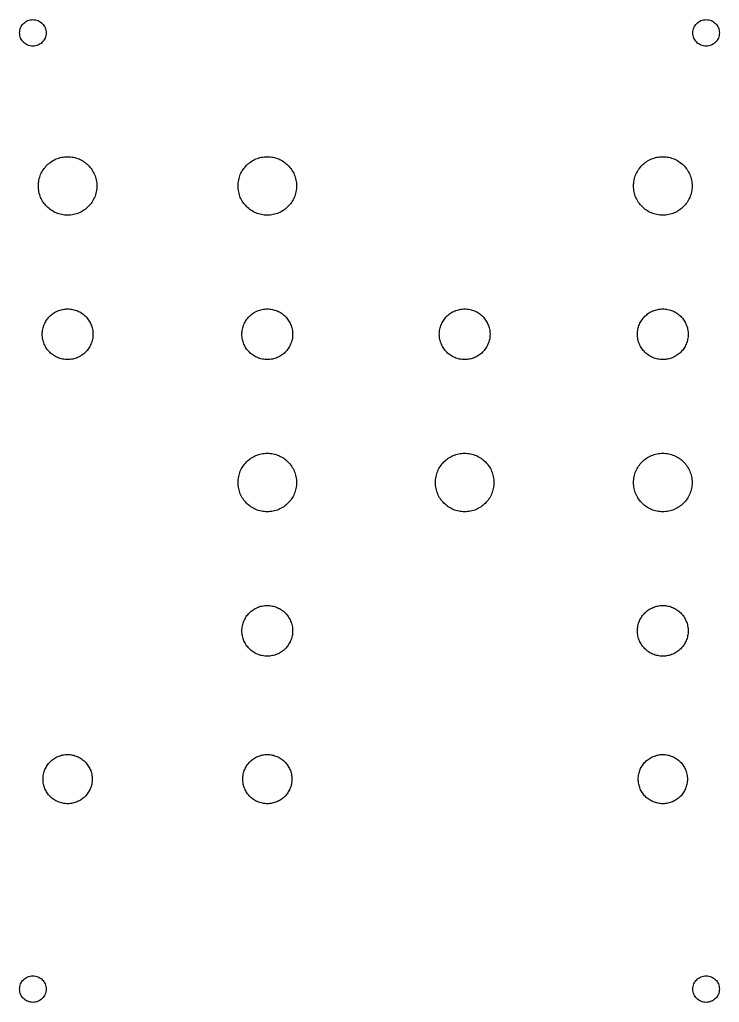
# Model space of a CAD drawing. Header units: millimetres. Extents: x 6 to 95, y 1 to 127.
import ezdxf

# ---------------------------------------------------------------- set-up
doc = ezdxf.new("R2010")
doc.units = ezdxf.units.MM
doc.header["$MEASUREMENT"] = 0
doc.layers.add('holes', color=7, linetype='Continuous', lineweight=0)

# ---------------------------------------------------------------- blocks, each defined once
blk = doc.blocks.new('Block_0')
at = {"layer": 'holes', "color": 7, "lineweight": 25}
for points in [[(9.2, 125.51), (9.2, 125.63), (9.19, 125.74), (9.17, 125.85), (9.14, 125.96), (9.11, 126.07), (9.07, 126.17), (9.02, 126.27), (8.97, 126.37), (8.91, 126.46), (8.85, 126.55), (8.78, 126.63), (8.7, 126.71), (8.63, 126.79), (8.54, 126.86), (8.45, 126.92), (8.36, 126.98), (8.26, 127.03), (8.16, 127.08), (8.06, 127.12), (7.95, 127.15), (7.84, 127.17), (7.73, 127.2), (7.62, 127.21), (7.5, 127.21), (7.38, 127.21), (7.27, 127.2), (7.16, 127.17), (7.05, 127.15), (6.94, 127.12), (6.84, 127.08), (6.74, 127.03), (6.64, 126.98), (6.55, 126.92), (6.46, 126.86), (6.37, 126.79), (6.3, 126.71), (6.22, 126.63), (6.15, 126.55), (6.09, 126.46), (6.03, 126.37), (5.98, 126.27), (5.93, 126.17), (5.89, 126.07), (5.86, 125.96), (5.83, 125.85), (5.81, 125.74), (5.8, 125.63), (5.8, 125.51), (5.8, 125.39), (5.81, 125.28), (5.83, 125.17), (5.86, 125.06), (5.89, 124.95), (5.93, 124.85), (5.98, 124.75), (6.03, 124.65), (6.09, 124.56), (6.15, 124.47), (6.22, 124.38), (6.3, 124.31), (6.37, 124.23), (6.46, 124.16), (6.55, 124.1), (6.64, 124.04), (6.74, 123.99), (6.84, 123.94), (6.94, 123.9), (7.05, 123.87), (7.16, 123.84), (7.27, 123.82), (7.38, 123.81), (7.5, 123.81), (7.62, 123.81), (7.73, 123.82), (7.84, 123.84), (7.95, 123.87), (8.06, 123.9), (8.16, 123.94), (8.26, 123.99), (8.36, 124.04), (8.45, 124.1), (8.54, 124.16), (8.63, 124.23), (8.7, 124.31), (8.78, 124.38), (8.85, 124.47), (8.91, 124.56), (8.97, 124.65), (9.02, 124.75), (9.07, 124.85), (9.11, 124.95), (9.14, 125.06), (9.17, 125.17), (9.19, 125.28), (9.2, 125.39), (9.2, 125.51), (9.2, 125.51), (9.2, 125.51), (9.2, 125.51), (9.2, 125.51), (9.2, 125.51), (9.2, 125.51), (9.2, 125.51), (9.2, 125.51), (9.2, 125.51), (9.2, 125.51), (9.2, 125.51), (9.2, 125.51), (9.2, 125.51), (9.2, 125.51), (9.2, 125.51), (9.2, 125.51), (9.2, 125.51), (9.2, 125.51), (9.2, 125.51), (9.2, 125.51), (9.2, 125.51), (9.2, 125.51), (9.2, 125.51), (9.2, 125.51)], [(95.5, 125.51), (95.5, 125.63), (95.49, 125.74), (95.47, 125.85), (95.44, 125.96), (95.41, 126.07), (95.37, 126.17), (95.32, 126.27), (95.27, 126.37), (95.21, 126.46), (95.15, 126.55), (95.08, 126.63), (95, 126.71), (94.93, 126.79), (94.84, 126.86), (94.75, 126.92), (94.66, 126.98), (94.56, 127.03), (94.46, 127.08), (94.36, 127.12), (94.25, 127.15), (94.14, 127.17), (94.03, 127.2), (93.92, 127.21), (93.8, 127.21), (93.68, 127.21), (93.57, 127.2), (93.46, 127.17), (93.35, 127.15), (93.24, 127.12), (93.14, 127.08), (93.04, 127.03), (92.94, 126.98), (92.85, 126.92), (92.76, 126.86), (92.67, 126.79), (92.6, 126.71), (92.52, 126.63), (92.45, 126.55), (92.39, 126.46), (92.33, 126.37), (92.28, 126.27), (92.23, 126.17), (92.19, 126.07), (92.16, 125.96), (92.13, 125.85), (92.11, 125.74), (92.1, 125.63), (92.1, 125.51), (92.1, 125.39), (92.11, 125.28), (92.13, 125.17), (92.16, 125.06), (92.19, 124.95), (92.23, 124.85), (92.28, 124.75), (92.33, 124.65), (92.39, 124.56), (92.45, 124.47), (92.52, 124.38), (92.6, 124.31), (92.67, 124.23), (92.76, 124.16), (92.85, 124.1), (92.94, 124.04), (93.04, 123.99), (93.14, 123.94), (93.24, 123.9), (93.35, 123.87), (93.46, 123.84), (93.57, 123.82), (93.68, 123.81), (93.8, 123.81), (93.92, 123.81), (94.03, 123.82), (94.14, 123.84), (94.25, 123.87), (94.36, 123.9), (94.46, 123.94), (94.56, 123.99), (94.66, 124.04), (94.75, 124.1), (94.84, 124.16), (94.93, 124.23), (95, 124.31), (95.08, 124.38), (95.15, 124.47), (95.21, 124.56), (95.27, 124.65), (95.32, 124.75), (95.37, 124.85), (95.41, 124.95), (95.44, 125.06), (95.47, 125.17), (95.49, 125.28), (95.5, 125.39), (95.5, 125.51), (95.5, 125.51), (95.5, 125.51), (95.5, 125.51), (95.5, 125.51), (95.5, 125.51), (95.5, 125.51), (95.5, 125.51), (95.5, 125.51), (95.5, 125.51), (95.5, 125.51), (95.5, 125.51), (95.5, 125.51), (95.5, 125.51), (95.5, 125.51), (95.5, 125.51), (95.5, 125.51), (95.5, 125.51), (95.5, 125.51), (95.5, 125.51), (95.5, 125.51), (95.5, 125.51), (95.5, 125.51), (95.5, 125.51), (95.5, 125.51)], [(15.7, 105.9), (15.7, 106.16), (15.67, 106.41), (15.62, 106.66), (15.57, 106.9), (15.5, 107.14), (15.41, 107.36), (15.31, 107.58), (15.19, 107.8), (15.06, 108), (14.92, 108.2), (14.77, 108.38), (14.6, 108.55), (14.43, 108.72), (14.25, 108.87), (14.05, 109.01), (13.85, 109.14), (13.63, 109.26), (13.41, 109.36), (13.19, 109.45), (12.95, 109.52), (12.71, 109.57), (12.46, 109.62), (12.21, 109.65), (11.95, 109.65), (11.69, 109.65), (11.44, 109.62), (11.19, 109.57), (10.95, 109.52), (10.71, 109.45), (10.49, 109.36), (10.27, 109.26), (10.05, 109.14), (9.85, 109.01), (9.65, 108.87), (9.47, 108.72), (9.3, 108.55), (9.13, 108.38), (8.98, 108.2), (8.84, 108), (8.71, 107.8), (8.59, 107.58), (8.49, 107.36), (8.4, 107.14), (8.33, 106.9), (8.28, 106.66), (8.23, 106.41), (8.2, 106.16), (8.2, 105.9), (8.2, 105.64), (8.23, 105.39), (8.28, 105.14), (8.33, 104.9), (8.4, 104.66), (8.49, 104.44), (8.59, 104.22), (8.71, 104), (8.84, 103.8), (8.98, 103.6), (9.13, 103.42), (9.3, 103.25), (9.47, 103.08), (9.65, 102.93), (9.85, 102.79), (10.05, 102.66), (10.27, 102.54), (10.49, 102.44), (10.71, 102.35), (10.95, 102.28), (11.19, 102.23), (11.44, 102.18), (11.69, 102.15), (11.95, 102.15), (12.21, 102.15), (12.46, 102.18), (12.71, 102.23), (12.95, 102.28), (13.19, 102.35), (13.41, 102.44), (13.63, 102.54), (13.85, 102.66), (14.05, 102.79), (14.25, 102.93), (14.43, 103.08), (14.6, 103.25), (14.77, 103.42), (14.92, 103.6), (15.06, 103.8), (15.19, 104), (15.31, 104.22), (15.41, 104.44), (15.5, 104.66), (15.57, 104.9), (15.62, 105.14), (15.67, 105.39), (15.7, 105.64), (15.7, 105.9), (15.7, 105.9), (15.7, 105.9), (15.7, 105.9), (15.7, 105.9), (15.7, 105.9), (15.7, 105.9), (15.7, 105.9), (15.7, 105.9), (15.7, 105.9), (15.7, 105.9), (15.7, 105.9), (15.7, 105.9), (15.7, 105.9), (15.7, 105.9), (15.7, 105.9), (15.7, 105.9), (15.7, 105.9), (15.7, 105.9), (15.7, 105.9), (15.7, 105.9), (15.7, 105.9), (15.7, 105.9), (15.7, 105.9), (15.7, 105.9)], [(41.3, 105.9), (41.3, 106.16), (41.27, 106.41), (41.22, 106.66), (41.17, 106.9), (41.1, 107.14), (41.01, 107.36), (40.91, 107.58), (40.79, 107.8), (40.66, 108), (40.52, 108.2), (40.37, 108.38), (40.2, 108.55), (40.03, 108.72), (39.85, 108.87), (39.65, 109.01), (39.45, 109.14), (39.23, 109.26), (39.01, 109.36), (38.79, 109.45), (38.55, 109.52), (38.31, 109.57), (38.06, 109.62), (37.81, 109.65), (37.55, 109.65), (37.29, 109.65), (37.04, 109.62), (36.79, 109.57), (36.55, 109.52), (36.31, 109.45), (36.09, 109.36), (35.87, 109.26), (35.65, 109.14), (35.45, 109.01), (35.25, 108.87), (35.07, 108.72), (34.9, 108.55), (34.73, 108.38), (34.58, 108.2), (34.44, 108), (34.31, 107.8), (34.19, 107.58), (34.09, 107.36), (34, 107.14), (33.93, 106.9), (33.88, 106.66), (33.83, 106.41), (33.8, 106.16), (33.8, 105.9), (33.8, 105.64), (33.83, 105.39), (33.88, 105.14), (33.93, 104.9), (34, 104.66), (34.09, 104.44), (34.19, 104.22), (34.31, 104), (34.44, 103.8), (34.58, 103.6), (34.73, 103.42), (34.9, 103.25), (35.07, 103.08), (35.25, 102.93), (35.45, 102.79), (35.65, 102.66), (35.87, 102.54), (36.09, 102.44), (36.31, 102.35), (36.55, 102.28), (36.79, 102.23), (37.04, 102.18), (37.29, 102.15), (37.55, 102.15), (37.81, 102.15), (38.06, 102.18), (38.31, 102.23), (38.55, 102.28), (38.79, 102.35), (39.01, 102.44), (39.23, 102.54), (39.45, 102.66), (39.65, 102.79), (39.85, 102.93), (40.03, 103.08), (40.2, 103.25), (40.37, 103.42), (40.52, 103.6), (40.66, 103.8), (40.79, 104), (40.91, 104.22), (41.01, 104.44), (41.1, 104.66), (41.17, 104.9), (41.22, 105.14), (41.27, 105.39), (41.3, 105.64), (41.3, 105.9), (41.3, 105.9), (41.3, 105.9), (41.3, 105.9), (41.3, 105.9), (41.3, 105.9), (41.3, 105.9), (41.3, 105.9), (41.3, 105.9), (41.3, 105.9), (41.3, 105.9), (41.3, 105.9), (41.3, 105.9), (41.3, 105.9), (41.3, 105.9), (41.3, 105.9), (41.3, 105.9), (41.3, 105.9), (41.3, 105.9), (41.3, 105.9), (41.3, 105.9), (41.3, 105.9), (41.3, 105.9), (41.3, 105.9), (41.3, 105.9)], [(92, 105.9), (92, 106.16), (91.97, 106.41), (91.92, 106.66), (91.87, 106.9), (91.8, 107.14), (91.71, 107.36), (91.61, 107.58), (91.49, 107.8), (91.36, 108), (91.22, 108.2), (91.07, 108.38), (90.9, 108.55), (90.73, 108.72), (90.55, 108.87), (90.35, 109.01), (90.15, 109.14), (89.93, 109.26), (89.71, 109.36), (89.49, 109.45), (89.25, 109.52), (89.01, 109.57), (88.76, 109.62), (88.51, 109.65), (88.25, 109.65), (87.99, 109.65), (87.74, 109.62), (87.49, 109.57), (87.25, 109.52), (87.01, 109.45), (86.79, 109.36), (86.57, 109.26), (86.35, 109.14), (86.15, 109.01), (85.95, 108.87), (85.77, 108.72), (85.6, 108.55), (85.43, 108.38), (85.28, 108.2), (85.14, 108), (85.01, 107.8), (84.89, 107.58), (84.79, 107.36), (84.7, 107.14), (84.63, 106.9), (84.58, 106.66), (84.53, 106.41), (84.5, 106.16), (84.5, 105.9), (84.5, 105.64), (84.53, 105.39), (84.58, 105.14), (84.63, 104.9), (84.7, 104.66), (84.79, 104.44), (84.89, 104.22), (85.01, 104), (85.14, 103.8), (85.28, 103.6), (85.43, 103.42), (85.6, 103.25), (85.77, 103.08), (85.95, 102.93), (86.15, 102.79), (86.35, 102.66), (86.57, 102.54), (86.79, 102.44), (87.01, 102.35), (87.25, 102.28), (87.49, 102.23), (87.74, 102.18), (87.99, 102.15), (88.25, 102.15), (88.51, 102.15), (88.76, 102.18), (89.01, 102.23), (89.25, 102.28), (89.49, 102.35), (89.71, 102.44), (89.93, 102.54), (90.15, 102.66), (90.35, 102.79), (90.55, 102.93), (90.73, 103.08), (90.9, 103.25), (91.07, 103.42), (91.22, 103.6), (91.36, 103.8), (91.49, 104), (91.61, 104.22), (91.71, 104.44), (91.8, 104.66), (91.87, 104.9), (91.92, 105.14), (91.97, 105.39), (92, 105.64), (92, 105.9), (92, 105.9), (92, 105.9), (92, 105.9), (92, 105.9), (92, 105.9), (92, 105.9), (92, 105.9), (92, 105.9), (92, 105.9), (92, 105.9), (92, 105.9), (92, 105.9), (92, 105.9), (92, 105.9), (92, 105.9), (92, 105.9), (92, 105.9), (92, 105.9), (92, 105.9), (92, 105.9), (92, 105.9), (92, 105.9), (92, 105.9), (92, 105.9)], [(15.2, 86.9), (15.2, 87.12), (15.18, 87.34), (15.13, 87.55), (15.09, 87.77), (15.03, 87.97), (14.94, 88.16), (14.86, 88.36), (14.76, 88.54), (14.64, 88.72), (14.53, 88.89), (14.4, 89.05), (14.25, 89.2), (14.1, 89.34), (13.94, 89.48), (13.77, 89.59), (13.59, 89.71), (13.41, 89.81), (13.22, 89.89), (13.02, 89.98), (12.82, 90.04), (12.6, 90.08), (12.39, 90.13), (12.17, 90.15), (11.95, 90.15), (11.73, 90.15), (11.51, 90.13), (11.3, 90.08), (11.08, 90.04), (10.88, 89.98), (10.68, 89.89), (10.49, 89.81), (10.31, 89.71), (10.13, 89.59), (9.96, 89.48), (9.8, 89.34), (9.65, 89.2), (9.5, 89.05), (9.37, 88.89), (9.25, 88.72), (9.14, 88.54), (9.04, 88.36), (8.96, 88.16), (8.87, 87.97), (8.81, 87.77), (8.77, 87.55), (8.72, 87.34), (8.7, 87.12), (8.7, 86.9), (8.7, 86.68), (8.72, 86.46), (8.77, 86.24), (8.81, 86.03), (8.87, 85.83), (8.96, 85.63), (9.04, 85.44), (9.14, 85.26), (9.25, 85.08), (9.37, 84.91), (9.5, 84.75), (9.65, 84.6), (9.8, 84.45), (9.96, 84.32), (10.13, 84.2), (10.31, 84.09), (10.49, 83.99), (10.68, 83.91), (10.88, 83.82), (11.08, 83.76), (11.3, 83.72), (11.51, 83.67), (11.73, 83.65), (11.95, 83.65), (12.17, 83.65), (12.39, 83.67), (12.6, 83.72), (12.82, 83.76), (13.02, 83.82), (13.22, 83.91), (13.41, 83.99), (13.59, 84.09), (13.77, 84.2), (13.94, 84.32), (14.1, 84.45), (14.25, 84.6), (14.4, 84.75), (14.53, 84.91), (14.64, 85.08), (14.76, 85.26), (14.86, 85.44), (14.94, 85.63), (15.03, 85.83), (15.09, 86.03), (15.13, 86.24), (15.18, 86.46), (15.2, 86.68), (15.2, 86.9), (15.2, 86.9), (15.2, 86.9), (15.2, 86.9), (15.2, 86.9), (15.2, 86.9), (15.2, 86.9), (15.2, 86.9), (15.2, 86.9), (15.2, 86.9), (15.2, 86.9), (15.2, 86.9), (15.2, 86.9), (15.2, 86.9), (15.2, 86.9), (15.2, 86.9), (15.2, 86.9), (15.2, 86.9), (15.2, 86.9), (15.2, 86.9), (15.2, 86.9), (15.2, 86.9), (15.2, 86.9), (15.2, 86.9), (15.2, 86.9)], [(40.8, 86.9), (40.8, 87.12), (40.78, 87.34), (40.73, 87.55), (40.69, 87.77), (40.63, 87.97), (40.54, 88.16), (40.46, 88.36), (40.36, 88.54), (40.24, 88.72), (40.13, 88.89), (40, 89.05), (39.85, 89.2), (39.7, 89.34), (39.54, 89.48), (39.37, 89.59), (39.19, 89.71), (39.01, 89.81), (38.82, 89.89), (38.62, 89.98), (38.42, 90.04), (38.2, 90.08), (37.99, 90.13), (37.77, 90.15), (37.55, 90.15), (37.33, 90.15), (37.11, 90.13), (36.89, 90.08), (36.68, 90.04), (36.48, 89.98), (36.28, 89.89), (36.09, 89.81), (35.91, 89.71), (35.73, 89.59), (35.56, 89.48), (35.4, 89.34), (35.25, 89.2), (35.1, 89.05), (34.97, 88.89), (34.85, 88.72), (34.74, 88.54), (34.64, 88.36), (34.56, 88.16), (34.47, 87.97), (34.41, 87.77), (34.37, 87.55), (34.32, 87.34), (34.3, 87.12), (34.3, 86.9), (34.3, 86.68), (34.32, 86.46), (34.37, 86.24), (34.41, 86.03), (34.47, 85.83), (34.56, 85.63), (34.64, 85.44), (34.74, 85.26), (34.85, 85.08), (34.97, 84.91), (35.1, 84.75), (35.25, 84.6), (35.4, 84.45), (35.56, 84.32), (35.73, 84.2), (35.91, 84.09), (36.09, 83.99), (36.28, 83.91), (36.48, 83.82), (36.68, 83.76), (36.89, 83.72), (37.11, 83.67), (37.33, 83.65), (37.55, 83.65), (37.77, 83.65), (37.99, 83.67), (38.2, 83.72), (38.42, 83.76), (38.62, 83.82), (38.82, 83.91), (39.01, 83.99), (39.19, 84.09), (39.37, 84.2), (39.54, 84.32), (39.7, 84.45), (39.85, 84.6), (40, 84.75), (40.13, 84.91), (40.24, 85.08), (40.36, 85.26), (40.46, 85.44), (40.54, 85.63), (40.63, 85.83), (40.69, 86.03), (40.73, 86.24), (40.78, 86.46), (40.8, 86.68), (40.8, 86.9), (40.8, 86.9), (40.8, 86.9), (40.8, 86.9), (40.8, 86.9), (40.8, 86.9), (40.8, 86.9), (40.8, 86.9), (40.8, 86.9), (40.8, 86.9), (40.8, 86.9), (40.8, 86.9), (40.8, 86.9), (40.8, 86.9), (40.8, 86.9), (40.8, 86.9), (40.8, 86.9), (40.8, 86.9), (40.8, 86.9), (40.8, 86.9), (40.8, 86.9), (40.8, 86.9), (40.8, 86.9), (40.8, 86.9), (40.8, 86.9)], [(66.1, 86.9), (66.1, 87.12), (66.08, 87.34), (66.03, 87.55), (65.99, 87.77), (65.93, 87.97), (65.84, 88.16), (65.76, 88.36), (65.66, 88.54), (65.54, 88.72), (65.43, 88.89), (65.3, 89.05), (65.15, 89.2), (65, 89.34), (64.84, 89.48), (64.67, 89.59), (64.49, 89.71), (64.31, 89.81), (64.12, 89.89), (63.92, 89.98), (63.72, 90.04), (63.51, 90.08), (63.29, 90.13), (63.07, 90.15), (62.85, 90.15), (62.63, 90.15), (62.41, 90.13), (62.2, 90.08), (61.98, 90.04), (61.78, 89.98), (61.59, 89.89), (61.39, 89.81), (61.21, 89.71), (61.03, 89.59), (60.86, 89.48), (60.7, 89.34), (60.55, 89.2), (60.4, 89.05), (60.27, 88.89), (60.16, 88.72), (60.04, 88.54), (59.94, 88.36), (59.86, 88.16), (59.77, 87.97), (59.71, 87.77), (59.67, 87.55), (59.62, 87.34), (59.6, 87.12), (59.6, 86.9), (59.6, 86.68), (59.62, 86.46), (59.67, 86.24), (59.71, 86.03), (59.77, 85.83), (59.86, 85.63), (59.94, 85.44), (60.04, 85.26), (60.16, 85.08), (60.27, 84.91), (60.4, 84.75), (60.55, 84.6), (60.7, 84.45), (60.86, 84.32), (61.03, 84.2), (61.21, 84.09), (61.39, 83.99), (61.59, 83.91), (61.78, 83.82), (61.98, 83.76), (62.2, 83.72), (62.41, 83.67), (62.63, 83.65), (62.85, 83.65), (63.07, 83.65), (63.29, 83.67), (63.51, 83.72), (63.72, 83.76), (63.92, 83.82), (64.12, 83.91), (64.31, 83.99), (64.49, 84.09), (64.67, 84.2), (64.84, 84.32), (65, 84.45), (65.15, 84.6), (65.3, 84.75), (65.43, 84.91), (65.54, 85.08), (65.66, 85.26), (65.76, 85.44), (65.84, 85.63), (65.93, 85.83), (65.99, 86.03), (66.03, 86.24), (66.08, 86.46), (66.1, 86.68), (66.1, 86.9), (66.1, 86.9), (66.1, 86.9), (66.1, 86.9), (66.1, 86.9), (66.1, 86.9), (66.1, 86.9), (66.1, 86.9), (66.1, 86.9), (66.1, 86.9), (66.1, 86.9), (66.1, 86.9), (66.1, 86.9), (66.1, 86.9), (66.1, 86.9), (66.1, 86.9), (66.1, 86.9), (66.1, 86.9), (66.1, 86.9), (66.1, 86.9), (66.1, 86.9), (66.1, 86.9), (66.1, 86.9), (66.1, 86.9), (66.1, 86.9)], [(91.5, 86.9), (91.5, 87.12), (91.48, 87.34), (91.43, 87.55), (91.39, 87.77), (91.33, 87.97), (91.24, 88.16), (91.16, 88.36), (91.06, 88.54), (90.94, 88.72), (90.83, 88.89), (90.7, 89.05), (90.55, 89.2), (90.4, 89.34), (90.24, 89.48), (90.07, 89.59), (89.89, 89.71), (89.71, 89.81), (89.52, 89.89), (89.32, 89.98), (89.12, 90.04), (88.91, 90.08), (88.69, 90.13), (88.47, 90.15), (88.25, 90.15), (88.03, 90.15), (87.81, 90.13), (87.6, 90.08), (87.38, 90.04), (87.18, 89.98), (86.99, 89.89), (86.79, 89.81), (86.61, 89.71), (86.43, 89.59), (86.26, 89.48), (86.1, 89.34), (85.95, 89.2), (85.8, 89.05), (85.67, 88.89), (85.56, 88.72), (85.44, 88.54), (85.34, 88.36), (85.26, 88.16), (85.17, 87.97), (85.11, 87.77), (85.07, 87.55), (85.02, 87.34), (85, 87.12), (85, 86.9), (85, 86.68), (85.02, 86.46), (85.07, 86.24), (85.11, 86.03), (85.17, 85.83), (85.26, 85.63), (85.34, 85.44), (85.44, 85.26), (85.56, 85.08), (85.67, 84.91), (85.8, 84.75), (85.95, 84.6), (86.1, 84.45), (86.26, 84.32), (86.43, 84.2), (86.61, 84.09), (86.79, 83.99), (86.99, 83.91), (87.18, 83.82), (87.38, 83.76), (87.6, 83.72), (87.81, 83.67), (88.03, 83.65), (88.25, 83.65), (88.47, 83.65), (88.69, 83.67), (88.91, 83.72), (89.12, 83.76), (89.32, 83.82), (89.52, 83.91), (89.71, 83.99), (89.89, 84.09), (90.07, 84.2), (90.24, 84.32), (90.4, 84.45), (90.55, 84.6), (90.7, 84.75), (90.83, 84.91), (90.94, 85.08), (91.06, 85.26), (91.16, 85.44), (91.24, 85.63), (91.33, 85.83), (91.39, 86.03), (91.43, 86.24), (91.48, 86.46), (91.5, 86.68), (91.5, 86.9), (91.5, 86.9), (91.5, 86.9), (91.5, 86.9), (91.5, 86.9), (91.5, 86.9), (91.5, 86.9), (91.5, 86.9), (91.5, 86.9), (91.5, 86.9), (91.5, 86.9), (91.5, 86.9), (91.5, 86.9), (91.5, 86.9), (91.5, 86.9), (91.5, 86.9), (91.5, 86.9), (91.5, 86.9), (91.5, 86.9), (91.5, 86.9), (91.5, 86.9), (91.5, 86.9), (91.5, 86.9), (91.5, 86.9), (91.5, 86.9)], [(41.3, 67.9), (41.3, 68.16), (41.27, 68.41), (41.22, 68.66), (41.17, 68.9), (41.1, 69.14), (41.01, 69.36), (40.91, 69.58), (40.79, 69.8), (40.66, 70), (40.52, 70.2), (40.37, 70.38), (40.2, 70.55), (40.03, 70.72), (39.85, 70.87), (39.65, 71.01), (39.45, 71.14), (39.23, 71.26), (39.01, 71.36), (38.79, 71.45), (38.55, 71.52), (38.31, 71.57), (38.06, 71.62), (37.81, 71.65), (37.55, 71.65), (37.29, 71.65), (37.04, 71.62), (36.79, 71.57), (36.55, 71.52), (36.31, 71.45), (36.09, 71.36), (35.87, 71.26), (35.65, 71.14), (35.45, 71.01), (35.25, 70.87), (35.07, 70.72), (34.9, 70.55), (34.73, 70.38), (34.58, 70.2), (34.44, 70), (34.31, 69.8), (34.19, 69.58), (34.09, 69.36), (34, 69.14), (33.93, 68.9), (33.88, 68.66), (33.83, 68.41), (33.8, 68.16), (33.8, 67.9), (33.8, 67.64), (33.83, 67.39), (33.88, 67.14), (33.93, 66.9), (34, 66.66), (34.09, 66.44), (34.19, 66.22), (34.31, 66), (34.44, 65.8), (34.58, 65.6), (34.73, 65.42), (34.9, 65.25), (35.07, 65.08), (35.25, 64.93), (35.45, 64.79), (35.65, 64.66), (35.87, 64.54), (36.09, 64.44), (36.31, 64.35), (36.55, 64.28), (36.79, 64.23), (37.04, 64.18), (37.29, 64.15), (37.55, 64.15), (37.81, 64.15), (38.06, 64.18), (38.31, 64.23), (38.55, 64.28), (38.79, 64.35), (39.01, 64.44), (39.23, 64.54), (39.45, 64.66), (39.65, 64.79), (39.85, 64.93), (40.03, 65.08), (40.2, 65.25), (40.37, 65.42), (40.52, 65.6), (40.66, 65.8), (40.79, 66), (40.91, 66.22), (41.01, 66.44), (41.1, 66.66), (41.17, 66.9), (41.22, 67.14), (41.27, 67.39), (41.3, 67.64), (41.3, 67.9), (41.3, 67.9), (41.3, 67.9), (41.3, 67.9), (41.3, 67.9), (41.3, 67.9), (41.3, 67.9), (41.3, 67.9), (41.3, 67.9), (41.3, 67.9), (41.3, 67.9), (41.3, 67.9), (41.3, 67.9), (41.3, 67.9), (41.3, 67.9), (41.3, 67.9), (41.3, 67.9), (41.3, 67.9), (41.3, 67.9), (41.3, 67.9), (41.3, 67.9), (41.3, 67.9), (41.3, 67.9), (41.3, 67.9), (41.3, 67.9)], [(66.6, 67.9), (66.6, 68.16), (66.57, 68.41), (66.52, 68.66), (66.47, 68.9), (66.4, 69.14), (66.31, 69.36), (66.21, 69.58), (66.09, 69.8), (65.96, 70), (65.82, 70.2), (65.67, 70.38), (65.5, 70.55), (65.33, 70.72), (65.15, 70.87), (64.95, 71.01), (64.75, 71.14), (64.53, 71.26), (64.31, 71.36), (64.09, 71.45), (63.85, 71.52), (63.61, 71.57), (63.36, 71.62), (63.11, 71.65), (62.85, 71.65), (62.59, 71.65), (62.34, 71.62), (62.09, 71.57), (61.85, 71.52), (61.61, 71.45), (61.39, 71.36), (61.17, 71.26), (60.95, 71.14), (60.75, 71.01), (60.55, 70.87), (60.37, 70.72), (60.2, 70.55), (60.03, 70.38), (59.88, 70.2), (59.74, 70), (59.61, 69.8), (59.49, 69.58), (59.39, 69.36), (59.3, 69.14), (59.23, 68.9), (59.18, 68.66), (59.13, 68.41), (59.1, 68.16), (59.1, 67.9), (59.1, 67.64), (59.13, 67.39), (59.18, 67.14), (59.23, 66.9), (59.3, 66.66), (59.39, 66.44), (59.49, 66.22), (59.61, 66), (59.74, 65.8), (59.88, 65.6), (60.03, 65.42), (60.2, 65.25), (60.37, 65.08), (60.55, 64.93), (60.75, 64.79), (60.95, 64.66), (61.17, 64.54), (61.39, 64.44), (61.61, 64.35), (61.85, 64.28), (62.09, 64.23), (62.34, 64.18), (62.59, 64.15), (62.85, 64.15), (63.11, 64.15), (63.36, 64.18), (63.61, 64.23), (63.85, 64.28), (64.09, 64.35), (64.31, 64.44), (64.53, 64.54), (64.75, 64.66), (64.95, 64.79), (65.15, 64.93), (65.33, 65.08), (65.5, 65.25), (65.67, 65.42), (65.82, 65.6), (65.96, 65.8), (66.09, 66), (66.21, 66.22), (66.31, 66.44), (66.4, 66.66), (66.47, 66.9), (66.52, 67.14), (66.57, 67.39), (66.6, 67.64), (66.6, 67.9), (66.6, 67.9), (66.6, 67.9), (66.6, 67.9), (66.6, 67.9), (66.6, 67.9), (66.6, 67.9), (66.6, 67.9), (66.6, 67.9), (66.6, 67.9), (66.6, 67.9), (66.6, 67.9), (66.6, 67.9), (66.6, 67.9), (66.6, 67.9), (66.6, 67.9), (66.6, 67.9), (66.6, 67.9), (66.6, 67.9), (66.6, 67.9), (66.6, 67.9), (66.6, 67.9), (66.6, 67.9), (66.6, 67.9), (66.6, 67.9)], [(92, 67.9), (92, 68.16), (91.97, 68.41), (91.92, 68.66), (91.87, 68.9), (91.8, 69.14), (91.71, 69.36), (91.61, 69.58), (91.49, 69.8), (91.36, 70), (91.22, 70.2), (91.07, 70.38), (90.9, 70.55), (90.73, 70.72), (90.55, 70.87), (90.35, 71.01), (90.15, 71.14), (89.93, 71.26), (89.71, 71.36), (89.49, 71.45), (89.25, 71.52), (89.01, 71.57), (88.76, 71.62), (88.51, 71.65), (88.25, 71.65), (87.99, 71.65), (87.74, 71.62), (87.49, 71.57), (87.25, 71.52), (87.01, 71.45), (86.79, 71.36), (86.57, 71.26), (86.35, 71.14), (86.15, 71.01), (85.95, 70.87), (85.77, 70.72), (85.6, 70.55), (85.43, 70.38), (85.28, 70.2), (85.14, 70), (85.01, 69.8), (84.89, 69.58), (84.79, 69.36), (84.7, 69.14), (84.63, 68.9), (84.58, 68.66), (84.53, 68.41), (84.5, 68.16), (84.5, 67.9), (84.5, 67.64), (84.53, 67.39), (84.58, 67.14), (84.63, 66.9), (84.7, 66.66), (84.79, 66.44), (84.89, 66.22), (85.01, 66), (85.14, 65.8), (85.28, 65.6), (85.43, 65.42), (85.6, 65.25), (85.77, 65.08), (85.95, 64.93), (86.15, 64.79), (86.35, 64.66), (86.57, 64.54), (86.79, 64.44), (87.01, 64.35), (87.25, 64.28), (87.49, 64.23), (87.74, 64.18), (87.99, 64.15), (88.25, 64.15), (88.51, 64.15), (88.76, 64.18), (89.01, 64.23), (89.25, 64.28), (89.49, 64.35), (89.71, 64.44), (89.93, 64.54), (90.15, 64.66), (90.35, 64.79), (90.55, 64.93), (90.73, 65.08), (90.9, 65.25), (91.07, 65.42), (91.22, 65.6), (91.36, 65.8), (91.49, 66), (91.61, 66.22), (91.71, 66.44), (91.8, 66.66), (91.87, 66.9), (91.92, 67.14), (91.97, 67.39), (92, 67.64), (92, 67.9), (92, 67.9), (92, 67.9), (92, 67.9), (92, 67.9), (92, 67.9), (92, 67.9), (92, 67.9), (92, 67.9), (92, 67.9), (92, 67.9), (92, 67.9), (92, 67.9), (92, 67.9), (92, 67.9), (92, 67.9), (92, 67.9), (92, 67.9), (92, 67.9), (92, 67.9), (92, 67.9), (92, 67.9), (92, 67.9), (92, 67.9), (92, 67.9)], [(40.8, 48.9), (40.8, 49.12), (40.78, 49.34), (40.73, 49.55), (40.69, 49.77), (40.63, 49.97), (40.54, 50.16), (40.46, 50.36), (40.36, 50.54), (40.24, 50.72), (40.13, 50.89), (40, 51.05), (39.85, 51.2), (39.7, 51.34), (39.54, 51.48), (39.37, 51.59), (39.19, 51.71), (39.01, 51.81), (38.82, 51.89), (38.62, 51.98), (38.42, 52.04), (38.2, 52.08), (37.99, 52.13), (37.77, 52.15), (37.55, 52.15), (37.33, 52.15), (37.11, 52.13), (36.89, 52.08), (36.68, 52.04), (36.48, 51.98), (36.28, 51.89), (36.09, 51.81), (35.91, 51.71), (35.73, 51.59), (35.56, 51.48), (35.4, 51.34), (35.25, 51.2), (35.1, 51.05), (34.97, 50.89), (34.85, 50.72), (34.74, 50.54), (34.64, 50.36), (34.56, 50.16), (34.47, 49.97), (34.41, 49.77), (34.37, 49.55), (34.32, 49.34), (34.3, 49.12), (34.3, 48.9), (34.3, 48.68), (34.32, 48.46), (34.37, 48.24), (34.41, 48.03), (34.47, 47.83), (34.56, 47.63), (34.64, 47.44), (34.74, 47.26), (34.85, 47.08), (34.97, 46.91), (35.1, 46.75), (35.25, 46.6), (35.4, 46.45), (35.56, 46.32), (35.73, 46.2), (35.91, 46.09), (36.09, 45.99), (36.28, 45.91), (36.48, 45.82), (36.68, 45.76), (36.89, 45.72), (37.11, 45.67), (37.33, 45.65), (37.55, 45.65), (37.77, 45.65), (37.99, 45.67), (38.2, 45.72), (38.42, 45.76), (38.62, 45.82), (38.82, 45.91), (39.01, 45.99), (39.19, 46.09), (39.37, 46.2), (39.54, 46.32), (39.7, 46.45), (39.85, 46.6), (40, 46.75), (40.13, 46.91), (40.24, 47.08), (40.36, 47.26), (40.46, 47.44), (40.54, 47.63), (40.63, 47.83), (40.69, 48.03), (40.73, 48.24), (40.78, 48.46), (40.8, 48.68), (40.8, 48.9), (40.8, 48.9), (40.8, 48.9), (40.8, 48.9), (40.8, 48.9), (40.8, 48.9), (40.8, 48.9), (40.8, 48.9), (40.8, 48.9), (40.8, 48.9), (40.8, 48.9), (40.8, 48.9), (40.8, 48.9), (40.8, 48.9), (40.8, 48.9), (40.8, 48.9), (40.8, 48.9), (40.8, 48.9), (40.8, 48.9), (40.8, 48.9), (40.8, 48.9), (40.8, 48.9), (40.8, 48.9), (40.8, 48.9), (40.8, 48.9)], [(91.5, 48.9), (91.5, 49.12), (91.48, 49.34), (91.43, 49.55), (91.39, 49.77), (91.33, 49.97), (91.24, 50.16), (91.16, 50.36), (91.06, 50.54), (90.94, 50.72), (90.83, 50.89), (90.7, 51.05), (90.55, 51.2), (90.4, 51.34), (90.24, 51.48), (90.07, 51.59), (89.89, 51.71), (89.71, 51.81), (89.52, 51.89), (89.32, 51.98), (89.12, 52.04), (88.91, 52.08), (88.69, 52.13), (88.47, 52.15), (88.25, 52.15), (88.03, 52.15), (87.81, 52.13), (87.6, 52.08), (87.38, 52.04), (87.18, 51.98), (86.99, 51.89), (86.79, 51.81), (86.61, 51.71), (86.43, 51.59), (86.26, 51.48), (86.1, 51.34), (85.95, 51.2), (85.8, 51.05), (85.67, 50.89), (85.56, 50.72), (85.44, 50.54), (85.34, 50.36), (85.26, 50.16), (85.17, 49.97), (85.11, 49.77), (85.07, 49.55), (85.02, 49.34), (85, 49.12), (85, 48.9), (85, 48.68), (85.02, 48.46), (85.07, 48.24), (85.11, 48.03), (85.17, 47.83), (85.26, 47.63), (85.34, 47.44), (85.44, 47.26), (85.56, 47.08), (85.67, 46.91), (85.8, 46.75), (85.95, 46.6), (86.1, 46.45), (86.26, 46.32), (86.43, 46.2), (86.61, 46.09), (86.79, 45.99), (86.99, 45.91), (87.18, 45.82), (87.38, 45.76), (87.6, 45.72), (87.81, 45.67), (88.03, 45.65), (88.25, 45.65), (88.47, 45.65), (88.69, 45.67), (88.91, 45.72), (89.12, 45.76), (89.32, 45.82), (89.52, 45.91), (89.71, 45.99), (89.89, 46.09), (90.07, 46.2), (90.24, 46.32), (90.4, 46.45), (90.55, 46.6), (90.7, 46.75), (90.83, 46.91), (90.94, 47.08), (91.06, 47.26), (91.16, 47.44), (91.24, 47.63), (91.33, 47.83), (91.39, 48.03), (91.43, 48.24), (91.48, 48.46), (91.5, 48.68), (91.5, 48.9), (91.5, 48.9), (91.5, 48.9), (91.5, 48.9), (91.5, 48.9), (91.5, 48.9), (91.5, 48.9), (91.5, 48.9), (91.5, 48.9), (91.5, 48.9), (91.5, 48.9), (91.5, 48.9), (91.5, 48.9), (91.5, 48.9), (91.5, 48.9), (91.5, 48.9), (91.5, 48.9), (91.5, 48.9), (91.5, 48.9), (91.5, 48.9), (91.5, 48.9), (91.5, 48.9), (91.5, 48.9), (91.5, 48.9), (91.5, 48.9)], [(15.1, 29.9), (15.1, 30.12), (15.08, 30.33), (15.04, 30.53), (14.99, 30.74), (14.93, 30.94), (14.85, 31.13), (14.77, 31.31), (14.68, 31.49), (14.56, 31.66), (14.45, 31.83), (14.32, 31.98), (14.18, 32.13), (14.03, 32.27), (13.88, 32.4), (13.71, 32.51), (13.54, 32.63), (13.36, 32.72), (13.18, 32.8), (12.99, 32.88), (12.79, 32.94), (12.58, 32.99), (12.38, 33.03), (12.17, 33.05), (11.95, 33.05), (11.73, 33.05), (11.52, 33.03), (11.32, 32.99), (11.11, 32.94), (10.91, 32.88), (10.72, 32.8), (10.54, 32.72), (10.36, 32.63), (10.19, 32.51), (10.02, 32.4), (9.87, 32.27), (9.72, 32.13), (9.58, 31.98), (9.45, 31.83), (9.34, 31.66), (9.22, 31.49), (9.13, 31.31), (9.05, 31.13), (8.97, 30.94), (8.91, 30.74), (8.86, 30.53), (8.82, 30.33), (8.8, 30.12), (8.8, 29.9), (8.8, 29.68), (8.82, 29.47), (8.86, 29.26), (8.91, 29.06), (8.97, 28.86), (9.05, 28.67), (9.13, 28.49), (9.22, 28.31), (9.34, 28.14), (9.45, 27.97), (9.58, 27.81), (9.72, 27.67), (9.87, 27.53), (10.02, 27.4), (10.19, 27.29), (10.36, 27.17), (10.54, 27.08), (10.72, 27), (10.91, 26.92), (11.11, 26.86), (11.32, 26.81), (11.52, 26.77), (11.73, 26.75), (11.95, 26.75), (12.17, 26.75), (12.38, 26.77), (12.58, 26.81), (12.79, 26.86), (12.99, 26.92), (13.18, 27), (13.36, 27.08), (13.54, 27.17), (13.71, 27.29), (13.88, 27.4), (14.03, 27.53), (14.18, 27.67), (14.32, 27.81), (14.45, 27.97), (14.56, 28.14), (14.68, 28.31), (14.77, 28.49), (14.85, 28.67), (14.93, 28.86), (14.99, 29.06), (15.04, 29.26), (15.08, 29.47), (15.1, 29.68), (15.1, 29.9), (15.1, 29.9), (15.1, 29.9), (15.1, 29.9), (15.1, 29.9), (15.1, 29.9), (15.1, 29.9), (15.1, 29.9), (15.1, 29.9), (15.1, 29.9), (15.1, 29.9), (15.1, 29.9), (15.1, 29.9), (15.1, 29.9), (15.1, 29.9), (15.1, 29.9), (15.1, 29.9), (15.1, 29.9), (15.1, 29.9), (15.1, 29.9), (15.1, 29.9), (15.1, 29.9), (15.1, 29.9), (15.1, 29.9), (15.1, 29.9)], [(15.1, 29.9), (15.1, 30.12), (15.08, 30.33), (15.04, 30.53), (14.99, 30.74), (14.93, 30.94), (14.85, 31.13), (14.77, 31.31), (14.68, 31.49), (14.56, 31.66), (14.45, 31.83), (14.32, 31.98), (14.18, 32.13), (14.03, 32.27), (13.88, 32.4), (13.71, 32.51), (13.54, 32.63), (13.36, 32.72), (13.18, 32.8), (12.99, 32.88), (12.79, 32.94), (12.58, 32.99), (12.38, 33.03), (12.17, 33.05), (11.95, 33.05), (11.73, 33.05), (11.52, 33.03), (11.32, 32.99), (11.11, 32.94), (10.91, 32.88), (10.72, 32.8), (10.54, 32.72), (10.36, 32.63), (10.19, 32.51), (10.02, 32.4), (9.87, 32.27), (9.72, 32.13), (9.58, 31.98), (9.45, 31.83), (9.34, 31.66), (9.22, 31.49), (9.13, 31.31), (9.05, 31.13), (8.97, 30.94), (8.91, 30.74), (8.86, 30.53), (8.82, 30.33), (8.8, 30.12), (8.8, 29.9), (8.8, 29.68), (8.82, 29.47), (8.86, 29.26), (8.91, 29.06), (8.97, 28.86), (9.05, 28.67), (9.13, 28.49), (9.22, 28.31), (9.34, 28.14), (9.45, 27.97), (9.58, 27.81), (9.72, 27.67), (9.87, 27.53), (10.02, 27.4), (10.19, 27.29), (10.36, 27.17), (10.54, 27.08), (10.72, 27), (10.91, 26.92), (11.11, 26.86), (11.32, 26.81), (11.52, 26.77), (11.73, 26.75), (11.95, 26.75), (12.17, 26.75), (12.38, 26.77), (12.58, 26.81), (12.79, 26.86), (12.99, 26.92), (13.18, 27), (13.36, 27.08), (13.54, 27.17), (13.71, 27.29), (13.88, 27.4), (14.03, 27.53), (14.18, 27.67), (14.32, 27.81), (14.45, 27.97), (14.56, 28.14), (14.68, 28.31), (14.77, 28.49), (14.85, 28.67), (14.93, 28.86), (14.99, 29.06), (15.04, 29.26), (15.08, 29.47), (15.1, 29.68), (15.1, 29.9), (15.1, 29.9), (15.1, 29.9), (15.1, 29.9), (15.1, 29.9), (15.1, 29.9), (15.1, 29.9), (15.1, 29.9), (15.1, 29.9), (15.1, 29.9), (15.1, 29.9), (15.1, 29.9), (15.1, 29.9), (15.1, 29.9), (15.1, 29.9), (15.1, 29.9), (15.1, 29.9), (15.1, 29.9), (15.1, 29.9), (15.1, 29.9), (15.1, 29.9), (15.1, 29.9), (15.1, 29.9), (15.1, 29.9), (15.1, 29.9)], [(40.7, 29.9), (40.7, 30.12), (40.68, 30.33), (40.64, 30.53), (40.59, 30.74), (40.53, 30.94), (40.45, 31.13), (40.37, 31.31), (40.28, 31.49), (40.16, 31.66), (40.05, 31.83), (39.92, 31.98), (39.78, 32.13), (39.63, 32.27), (39.48, 32.4), (39.31, 32.51), (39.14, 32.63), (38.96, 32.72), (38.78, 32.8), (38.59, 32.88), (38.39, 32.94), (38.18, 32.99), (37.98, 33.03), (37.77, 33.05), (37.55, 33.05), (37.33, 33.05), (37.12, 33.03), (36.92, 32.99), (36.71, 32.94), (36.51, 32.88), (36.32, 32.8), (36.14, 32.72), (35.96, 32.63), (35.79, 32.51), (35.62, 32.4), (35.47, 32.27), (35.32, 32.13), (35.18, 31.98), (35.05, 31.83), (34.94, 31.66), (34.82, 31.49), (34.73, 31.31), (34.65, 31.13), (34.57, 30.94), (34.51, 30.74), (34.46, 30.53), (34.42, 30.33), (34.4, 30.12), (34.4, 29.9), (34.4, 29.68), (34.42, 29.47), (34.46, 29.26), (34.51, 29.06), (34.57, 28.86), (34.65, 28.67), (34.73, 28.49), (34.82, 28.31), (34.94, 28.14), (35.05, 27.97), (35.18, 27.81), (35.32, 27.67), (35.47, 27.53), (35.62, 27.4), (35.79, 27.29), (35.96, 27.17), (36.14, 27.08), (36.32, 27), (36.51, 26.92), (36.71, 26.86), (36.92, 26.81), (37.12, 26.77), (37.33, 26.75), (37.55, 26.75), (37.77, 26.75), (37.98, 26.77), (38.18, 26.81), (38.39, 26.86), (38.59, 26.92), (38.78, 27), (38.96, 27.08), (39.14, 27.17), (39.31, 27.29), (39.48, 27.4), (39.63, 27.53), (39.78, 27.67), (39.92, 27.81), (40.05, 27.97), (40.16, 28.14), (40.28, 28.31), (40.37, 28.49), (40.45, 28.67), (40.53, 28.86), (40.59, 29.06), (40.64, 29.26), (40.68, 29.47), (40.7, 29.68), (40.7, 29.9), (40.7, 29.9), (40.7, 29.9), (40.7, 29.9), (40.7, 29.9), (40.7, 29.9), (40.7, 29.9), (40.7, 29.9), (40.7, 29.9), (40.7, 29.9), (40.7, 29.9), (40.7, 29.9), (40.7, 29.9), (40.7, 29.9), (40.7, 29.9), (40.7, 29.9), (40.7, 29.9), (40.7, 29.9), (40.7, 29.9), (40.7, 29.9), (40.7, 29.9), (40.7, 29.9), (40.7, 29.9), (40.7, 29.9), (40.7, 29.9)], [(40.7, 29.9), (40.7, 30.12), (40.68, 30.33), (40.64, 30.53), (40.59, 30.74), (40.53, 30.94), (40.45, 31.13), (40.37, 31.31), (40.28, 31.49), (40.16, 31.66), (40.05, 31.83), (39.92, 31.98), (39.78, 32.13), (39.63, 32.27), (39.48, 32.4), (39.31, 32.51), (39.14, 32.63), (38.96, 32.72), (38.78, 32.8), (38.59, 32.88), (38.39, 32.94), (38.18, 32.99), (37.98, 33.03), (37.77, 33.05), (37.55, 33.05), (37.33, 33.05), (37.12, 33.03), (36.92, 32.99), (36.71, 32.94), (36.51, 32.88), (36.32, 32.8), (36.14, 32.72), (35.96, 32.63), (35.79, 32.51), (35.62, 32.4), (35.47, 32.27), (35.32, 32.13), (35.18, 31.98), (35.05, 31.83), (34.94, 31.66), (34.82, 31.49), (34.73, 31.31), (34.65, 31.13), (34.57, 30.94), (34.51, 30.74), (34.46, 30.53), (34.42, 30.33), (34.4, 30.12), (34.4, 29.9), (34.4, 29.68), (34.42, 29.47), (34.46, 29.26), (34.51, 29.06), (34.57, 28.86), (34.65, 28.67), (34.73, 28.49), (34.82, 28.31), (34.94, 28.14), (35.05, 27.97), (35.18, 27.81), (35.32, 27.67), (35.47, 27.53), (35.62, 27.4), (35.79, 27.29), (35.96, 27.17), (36.14, 27.08), (36.32, 27), (36.51, 26.92), (36.71, 26.86), (36.92, 26.81), (37.12, 26.77), (37.33, 26.75), (37.55, 26.75), (37.77, 26.75), (37.98, 26.77), (38.18, 26.81), (38.39, 26.86), (38.59, 26.92), (38.78, 27), (38.96, 27.08), (39.14, 27.17), (39.31, 27.29), (39.48, 27.4), (39.63, 27.53), (39.78, 27.67), (39.92, 27.81), (40.05, 27.97), (40.16, 28.14), (40.28, 28.31), (40.37, 28.49), (40.45, 28.67), (40.53, 28.86), (40.59, 29.06), (40.64, 29.26), (40.68, 29.47), (40.7, 29.68), (40.7, 29.9), (40.7, 29.9), (40.7, 29.9), (40.7, 29.9), (40.7, 29.9), (40.7, 29.9), (40.7, 29.9), (40.7, 29.9), (40.7, 29.9), (40.7, 29.9), (40.7, 29.9), (40.7, 29.9), (40.7, 29.9), (40.7, 29.9), (40.7, 29.9), (40.7, 29.9), (40.7, 29.9), (40.7, 29.9), (40.7, 29.9), (40.7, 29.9), (40.7, 29.9), (40.7, 29.9), (40.7, 29.9), (40.7, 29.9), (40.7, 29.9)], [(91.4, 29.9), (91.4, 30.12), (91.38, 30.33), (91.34, 30.53), (91.29, 30.74), (91.23, 30.94), (91.15, 31.13), (91.07, 31.31), (90.98, 31.49), (90.86, 31.66), (90.75, 31.83), (90.62, 31.98), (90.48, 32.13), (90.33, 32.27), (90.18, 32.4), (90.01, 32.51), (89.84, 32.63), (89.66, 32.72), (89.48, 32.8), (89.29, 32.88), (89.09, 32.94), (88.88, 32.99), (88.68, 33.03), (88.47, 33.05), (88.25, 33.05), (88.03, 33.05), (87.82, 33.03), (87.62, 32.99), (87.41, 32.94), (87.21, 32.88), (87.02, 32.8), (86.84, 32.72), (86.66, 32.63), (86.49, 32.51), (86.32, 32.4), (86.17, 32.27), (86.02, 32.13), (85.88, 31.98), (85.75, 31.83), (85.64, 31.66), (85.52, 31.49), (85.43, 31.31), (85.35, 31.13), (85.27, 30.94), (85.21, 30.74), (85.16, 30.53), (85.12, 30.33), (85.1, 30.12), (85.1, 29.9), (85.1, 29.68), (85.12, 29.47), (85.16, 29.26), (85.21, 29.06), (85.27, 28.86), (85.35, 28.67), (85.43, 28.49), (85.52, 28.31), (85.64, 28.14), (85.75, 27.97), (85.88, 27.81), (86.02, 27.67), (86.17, 27.53), (86.32, 27.4), (86.49, 27.29), (86.66, 27.17), (86.84, 27.08), (87.02, 27), (87.21, 26.92), (87.41, 26.86), (87.62, 26.81), (87.82, 26.77), (88.03, 26.75), (88.25, 26.75), (88.47, 26.75), (88.68, 26.77), (88.88, 26.81), (89.09, 26.86), (89.29, 26.92), (89.48, 27), (89.66, 27.08), (89.84, 27.17), (90.01, 27.29), (90.18, 27.4), (90.33, 27.53), (90.48, 27.67), (90.62, 27.81), (90.75, 27.97), (90.86, 28.14), (90.98, 28.31), (91.07, 28.49), (91.15, 28.67), (91.23, 28.86), (91.29, 29.06), (91.34, 29.26), (91.38, 29.47), (91.4, 29.68), (91.4, 29.9), (91.4, 29.9), (91.4, 29.9), (91.4, 29.9), (91.4, 29.9), (91.4, 29.9), (91.4, 29.9), (91.4, 29.9), (91.4, 29.9), (91.4, 29.9), (91.4, 29.9), (91.4, 29.9), (91.4, 29.9), (91.4, 29.9), (91.4, 29.9), (91.4, 29.9), (91.4, 29.9), (91.4, 29.9), (91.4, 29.9), (91.4, 29.9), (91.4, 29.9), (91.4, 29.9), (91.4, 29.9), (91.4, 29.9), (91.4, 29.9)], [(91.4, 29.9), (91.4, 30.12), (91.38, 30.33), (91.34, 30.53), (91.29, 30.74), (91.23, 30.94), (91.15, 31.13), (91.07, 31.31), (90.98, 31.49), (90.86, 31.66), (90.75, 31.83), (90.62, 31.98), (90.48, 32.13), (90.33, 32.27), (90.18, 32.4), (90.01, 32.51), (89.84, 32.63), (89.66, 32.72), (89.48, 32.8), (89.29, 32.88), (89.09, 32.94), (88.88, 32.99), (88.68, 33.03), (88.47, 33.05), (88.25, 33.05), (88.03, 33.05), (87.82, 33.03), (87.62, 32.99), (87.41, 32.94), (87.21, 32.88), (87.02, 32.8), (86.84, 32.72), (86.66, 32.63), (86.49, 32.51), (86.32, 32.4), (86.17, 32.27), (86.02, 32.13), (85.88, 31.98), (85.75, 31.83), (85.64, 31.66), (85.52, 31.49), (85.43, 31.31), (85.35, 31.13), (85.27, 30.94), (85.21, 30.74), (85.16, 30.53), (85.12, 30.33), (85.1, 30.12), (85.1, 29.9), (85.1, 29.68), (85.12, 29.47), (85.16, 29.26), (85.21, 29.06), (85.27, 28.86), (85.35, 28.67), (85.43, 28.49), (85.52, 28.31), (85.64, 28.14), (85.75, 27.97), (85.88, 27.81), (86.02, 27.67), (86.17, 27.53), (86.32, 27.4), (86.49, 27.29), (86.66, 27.17), (86.84, 27.08), (87.02, 27), (87.21, 26.92), (87.41, 26.86), (87.62, 26.81), (87.82, 26.77), (88.03, 26.75), (88.25, 26.75), (88.47, 26.75), (88.68, 26.77), (88.88, 26.81), (89.09, 26.86), (89.29, 26.92), (89.48, 27), (89.66, 27.08), (89.84, 27.17), (90.01, 27.29), (90.18, 27.4), (90.33, 27.53), (90.48, 27.67), (90.62, 27.81), (90.75, 27.97), (90.86, 28.14), (90.98, 28.31), (91.07, 28.49), (91.15, 28.67), (91.23, 28.86), (91.29, 29.06), (91.34, 29.26), (91.38, 29.47), (91.4, 29.68), (91.4, 29.9), (91.4, 29.9), (91.4, 29.9), (91.4, 29.9), (91.4, 29.9), (91.4, 29.9), (91.4, 29.9), (91.4, 29.9), (91.4, 29.9), (91.4, 29.9), (91.4, 29.9), (91.4, 29.9), (91.4, 29.9), (91.4, 29.9), (91.4, 29.9), (91.4, 29.9), (91.4, 29.9), (91.4, 29.9), (91.4, 29.9), (91.4, 29.9), (91.4, 29.9), (91.4, 29.9), (91.4, 29.9), (91.4, 29.9), (91.4, 29.9)], [(9.2, 3), (9.2, 3.12), (9.19, 3.23), (9.17, 3.34), (9.14, 3.45), (9.11, 3.56), (9.07, 3.66), (9.02, 3.76), (8.97, 3.86), (8.91, 3.95), (8.85, 4.04), (8.78, 4.13), (8.7, 4.2), (8.63, 4.28), (8.54, 4.35), (8.45, 4.41), (8.36, 4.47), (8.26, 4.52), (8.16, 4.57), (8.06, 4.61), (7.95, 4.64), (7.84, 4.67), (7.73, 4.69), (7.62, 4.7), (7.5, 4.7), (7.38, 4.7), (7.27, 4.69), (7.16, 4.67), (7.05, 4.64), (6.94, 4.61), (6.84, 4.57), (6.74, 4.52), (6.64, 4.47), (6.55, 4.41), (6.46, 4.35), (6.37, 4.28), (6.3, 4.2), (6.22, 4.13), (6.15, 4.04), (6.09, 3.95), (6.03, 3.86), (5.98, 3.76), (5.93, 3.66), (5.89, 3.56), (5.86, 3.45), (5.83, 3.34), (5.81, 3.23), (5.8, 3.12), (5.8, 3), (5.8, 2.88), (5.81, 2.77), (5.83, 2.66), (5.86, 2.55), (5.89, 2.44), (5.93, 2.34), (5.98, 2.24), (6.03, 2.14), (6.09, 2.05), (6.15, 1.96), (6.22, 1.87), (6.3, 1.8), (6.37, 1.72), (6.46, 1.65), (6.55, 1.59), (6.64, 1.53), (6.74, 1.48), (6.84, 1.43), (6.94, 1.39), (7.05, 1.36), (7.16, 1.33), (7.27, 1.31), (7.38, 1.3), (7.5, 1.3), (7.62, 1.3), (7.73, 1.31), (7.84, 1.33), (7.95, 1.36), (8.06, 1.39), (8.16, 1.43), (8.26, 1.48), (8.36, 1.53), (8.45, 1.59), (8.54, 1.65), (8.63, 1.72), (8.7, 1.8), (8.78, 1.87), (8.85, 1.96), (8.91, 2.05), (8.97, 2.14), (9.02, 2.24), (9.07, 2.34), (9.11, 2.44), (9.14, 2.55), (9.17, 2.66), (9.19, 2.77), (9.2, 2.88), (9.2, 3), (9.2, 3), (9.2, 3), (9.2, 3), (9.2, 3), (9.2, 3), (9.2, 3), (9.2, 3), (9.2, 3), (9.2, 3), (9.2, 3), (9.2, 3), (9.2, 3), (9.2, 3), (9.2, 3), (9.2, 3), (9.2, 3), (9.2, 3), (9.2, 3), (9.2, 3), (9.2, 3), (9.2, 3), (9.2, 3), (9.2, 3), (9.2, 3)], [(95.5, 3), (95.5, 3.12), (95.49, 3.23), (95.47, 3.34), (95.44, 3.45), (95.41, 3.56), (95.37, 3.66), (95.32, 3.76), (95.27, 3.86), (95.21, 3.95), (95.15, 4.04), (95.08, 4.13), (95, 4.2), (94.93, 4.28), (94.84, 4.35), (94.75, 4.41), (94.66, 4.47), (94.56, 4.52), (94.46, 4.57), (94.36, 4.61), (94.25, 4.64), (94.14, 4.67), (94.03, 4.69), (93.92, 4.7), (93.8, 4.7), (93.68, 4.7), (93.57, 4.69), (93.46, 4.67), (93.35, 4.64), (93.24, 4.61), (93.14, 4.57), (93.04, 4.52), (92.94, 4.47), (92.85, 4.41), (92.76, 4.35), (92.67, 4.28), (92.6, 4.2), (92.52, 4.13), (92.45, 4.04), (92.39, 3.95), (92.33, 3.86), (92.28, 3.76), (92.23, 3.66), (92.19, 3.56), (92.16, 3.45), (92.13, 3.34), (92.11, 3.23), (92.1, 3.12), (92.1, 3), (92.1, 2.88), (92.11, 2.77), (92.13, 2.66), (92.16, 2.55), (92.19, 2.44), (92.23, 2.34), (92.28, 2.24), (92.33, 2.14), (92.39, 2.05), (92.45, 1.96), (92.52, 1.87), (92.6, 1.8), (92.67, 1.72), (92.76, 1.65), (92.85, 1.59), (92.94, 1.53), (93.04, 1.48), (93.14, 1.43), (93.24, 1.39), (93.35, 1.36), (93.46, 1.33), (93.57, 1.31), (93.68, 1.3), (93.8, 1.3), (93.92, 1.3), (94.03, 1.31), (94.14, 1.33), (94.25, 1.36), (94.36, 1.39), (94.46, 1.43), (94.56, 1.48), (94.66, 1.53), (94.75, 1.59), (94.84, 1.65), (94.93, 1.72), (95, 1.8), (95.08, 1.87), (95.15, 1.96), (95.21, 2.05), (95.27, 2.14), (95.32, 2.24), (95.37, 2.34), (95.41, 2.44), (95.44, 2.55), (95.47, 2.66), (95.49, 2.77), (95.5, 2.88), (95.5, 3), (95.5, 3), (95.5, 3), (95.5, 3), (95.5, 3), (95.5, 3), (95.5, 3), (95.5, 3), (95.5, 3), (95.5, 3), (95.5, 3), (95.5, 3), (95.5, 3), (95.5, 3), (95.5, 3), (95.5, 3), (95.5, 3), (95.5, 3), (95.5, 3), (95.5, 3), (95.5, 3), (95.5, 3), (95.5, 3), (95.5, 3), (95.5, 3)]]:
    blk.add_open_spline(points, degree=3, knots=[0, 0, 0, 0, 1, 1, 1, 2, 2, 2, 3, 3, 3, 4, 4, 4, 5, 5, 5, 6, 6, 6, 7, 7, 7, 8, 8, 8, 9, 9, 9, 10, 10, 10, 11, 11, 11, 12, 12, 12, 13, 13, 13, 14, 14, 14, 15, 15, 15, 16, 16, 16, 17, 17, 17, 18, 18, 18, 19, 19, 19, 20, 20, 20, 21, 21, 21, 22, 22, 22, 23, 23, 23, 24, 24, 24, 25, 25, 25, 26, 26, 26, 27, 27, 27, 28, 28, 28, 29, 29, 29, 30, 30, 30, 31, 31, 31, 32, 32, 32, 33, 33, 33, 34, 34, 34, 35, 35, 35, 36, 36, 36, 37, 37, 37, 38, 38, 38, 39, 39, 39, 40, 40, 40, 40], dxfattribs=at)

msp = doc.modelspace()

# ---------------------------------------------------------------- block references
at = {"layer": 'holes'}
msp.add_blockref('Block_0', (0, 0), dxfattribs=at)

doc.saveas('drawing.dxf')
